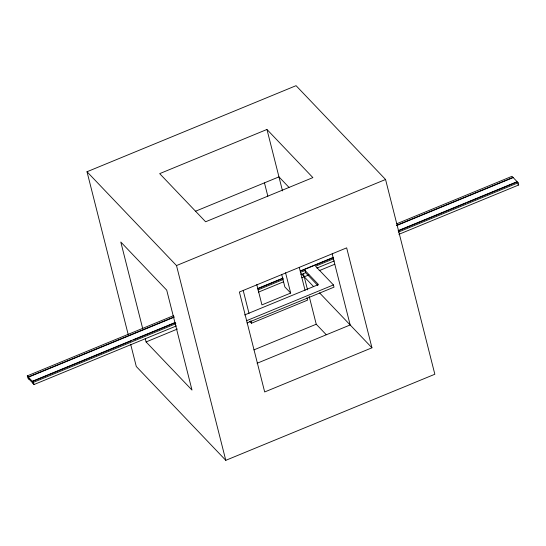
<?xml version="1.0" encoding="UTF-8"?>
<svg xmlns="http://www.w3.org/2000/svg" width="546" height="546" viewBox="0 0 546 546"><rect width="100%" height="100%" fill="white"/><g stroke="black" fill="none" stroke-linecap="round" stroke-linejoin="round"><path stroke-width="0.82" d="M128.146 334.323L87.012 171.751L296.062 85.674L385.558 179.491L434.841 374.249L225.785 460.326L136.288 366.509L130.651 344.226M266.96 129.463L159.685 173.635L205.61 221.772L312.878 177.607L266.96 129.463L282.507 190.916M195.345 211.302L278.958 176.877L288.964 187.367M87.012 171.751L176.501 265.568L385.558 179.491M27.3 375.873L28.324 376.952L28.89 379.17L27.86 378.091L27.3 375.873L173.655 315.615M396.894 223.703L511.984 176.317L517.11 181.695L398.109 230.692M28.324 376.952L174.126 316.919M396.369 225.416L513.008 177.395M174.188 317.158L28.385 377.184L32.487 381.49L48.253 375M396.43 225.648L513.069 177.627M176.44 325.907L34.016 384.548L32.992 383.469L32.432 381.251L175.075 322.522M257.828 288.452L283.046 278.071M300.382 270.932L333.483 257.303M49.829 374.351L131.791 340.602M133.367 339.953L175.136 322.754M257.889 288.684L283.108 278.303M300.443 271.164L333.545 257.535M398.955 230.603L465.943 203.023M467.519 202.375L516.386 182.255M32.432 381.251L33.456 382.33L175.88 323.689M257.924 289.912L283.067 279.559M300.355 272.44L305.071 270.502L318.475 284.548L244.608 314.96M333.681 258.722L315.547 266.182L333.435 284.937L334.002 287.155L247.004 322.973M398.321 232.105L518.14 182.774L518.7 184.985L398.88 234.323M258.483 292.13L283.627 281.777M300.914 274.658L305.63 272.713L317.868 285.544M316.898 268.079L334.241 260.933M145.243 338.629L146.082 341.939L177.395 329.04M301.877 277.791L308.94 274.884M319.123 270.693L334.78 264.244M285.558 272.754L290.69 293.052L261.93 304.893L256.797 284.596M246.444 320.755L333.435 284.937M249.747 321.382L251.501 323.218L307.548 300.143L306.934 297.7M253.931 349.884L316.243 324.228L326.249 334.718M257.091 363.274L350.17 324.959L332.193 253.924M371.956 347.795L264.68 391.96L239.394 292.021L346.662 247.857L371.956 347.795L319.553 292.861M517.11 181.695L518.14 182.774M517.676 183.913L518.7 184.985M301.303 273.73L313.663 286.691M290.69 293.052L284.848 286.93L281.77 274.747M146.082 341.939L192.001 390.076L166.714 290.138L120.789 242.001L142.738 328.719M28.829 378.938L32.931 383.237M305.071 270.502L305.63 272.713M303.405 273.512L307.555 289.892M309.207 296.43L316.243 324.228M299.29 267.513L305.071 290.356M264.482 182.944L267.827 196.164M243.243 290.588L249.024 313.431M250.887 320.775L251.501 323.218M176.501 265.568L225.785 460.326M33.456 382.33L34.016 384.548"/></g></svg>
